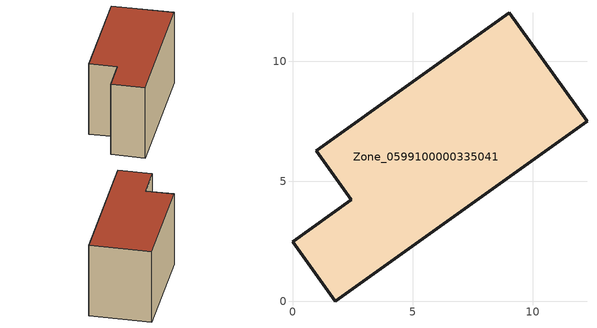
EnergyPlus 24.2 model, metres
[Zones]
Zone_0599100000335041
 floor ground (C_G): 9.03,12.02 12.26,7.5 1.77,0 0,2.48 2.45,4.23 0.98,6.28 z0
 wall outside (C_F): 12.26,7.5 9.03,12.02 0.98,6.28 2.45,4.23 0,2.48 1.77,0 12.26,7.5 z0:7.1
 roof outside (C_R): 1.77,0 12.26,7.5 9.03,12.02 0.98,6.28 2.45,4.23 0,2.48 z7.1
[BUILDING]
Pand.0599100000335041: North Axis=0; Terrain=City; Loads Convergence Tolerance Value=0.04; Temperature Convergence Tolerance Value=0.4; Solar Distribution=FullExterior; Maximum Number of Warmup Days=25; Minimum Number of Warmup Days=1
[Site:Location]
Rotterdam.The.Hague.AP_ZH_NLD Design_Conditions: Latitude=51.96; Longitude=4.45; Time Zone=1; Elevation=-4.5
[SITE:GROUNDTEMPERATURE:BUILDINGSURFACE]
18, 18, 18, 18, 18, 18, 18, 18, 18, 18, 18, 18
[MATERIAL] Thermal Absorptance=0.9; Solar Absorptance=0.7; Visible Absorptance=0.7
Name | Roughness | Thickness | Conductivity | Density | Specific Heat
G.TC.1975-1991 | MediumSmooth | 0.15 | 0.288461 | 540 | 1210
F.TC.1975-1991 | Rough | 0.3 | 0.230769 | 1920 | 840
R.TC.1975-1991 | MediumRough | 0.2 | 0.153846 | 1500 | 1000
[CONSTRUCTION]
C_G: G.TC.1975-1991
C_F: F.TC.1975-1991
C_R: R.TC.1975-1991
[ZONE]
Zone_0599100000335041: Type=1; Multiplier=1; Ceiling Height=Autocalculate; Volume=Autocalculate; Floor Area=autocalculate; Part of Total Floor Area=Yes
[ZONEINFILTRATION:DESIGNFLOWRATE]
Infil_Zone_0599100000335041: Zone or ZoneList or Space or SpaceList=Zone_0599100000335041; Schedule=AlwaysOn; Design Flow Rate Calculation Method=Flow/Area; Flow Rate per Floor Area=0.003; Constant Term Coefficient=1; Temperature Term Coefficient=0; Velocity Term Coefficient=0; Velocity Squared Term Coefficient=0
[HVACTEMPLATE:ZONE:IDEALLOADSAIRSYSTEM]
Zone_0599100000335041: Maximum Heating Supply Air Temperature=50; Minimum Cooling Supply Air Temperature=13; Maximum Heating Supply Air Humidity Ratio=0.0156; Minimum Cooling Supply Air Humidity Ratio=0.0077; Heating Limit=NoLimit; Cooling Limit=NoLimit; Dehumidification Control Type=ConstantSensibleHeatRatio; Cooling Sensible Heat Ratio=0.7; Dehumidification Setpoint=60; Humidification Control Type=None; Humidification Setpoint=30; Outdoor Air Method=None; Outdoor Air Flow Rate per Person=0.00944; Outdoor Air Flow Rate per Zone Floor Area=0; Outdoor Air Flow Rate per Zone=0; Demand Controlled Ventilation Type=None; Outdoor Air Economizer Type=NoEconomizer; Heat Recovery Type=None; Sensible Heat Recovery Effectiveness=0.7; Latent Heat Recovery Effectiveness=0.65
[ZONECONTROL:THERMOSTAT]
ThermostatControl_Zone_0599100000335041: Zone or ZoneList=Zone_0599100000335041; Control Type Schedule=DualSetpointControlType; Control 1=Thermostat_Zone_0599100000335041; Temperature Difference Between Cutout And Setpoint=0
[THERMOSTATSETPOINT:DUALSETPOINT]
Thermostat_Zone_0599100000335041: Heating Setpoint Temperature Schedule=HeatingSetpoint_Zone_0599100000335041; Cooling Setpoint Temperature Schedule=CoolingSetpoint_Zone_0599100000335041
[SCHEDULE:COMPACT]
HeatingSetpoint_Zone_0599100000335041: Through: 12/31, For: AllDays, Until: 24:00, 21
CoolingSetpoint_Zone_0599100000335041: Through: 12/31, For: AllDays, Until: 24:00, 24
DualSetpointControlType: Through: 12/31, For: AllDays, Until: 24:00, 4
AlwaysOn: Through: 12/31, For: AllDays, Until: 24:00, 1
